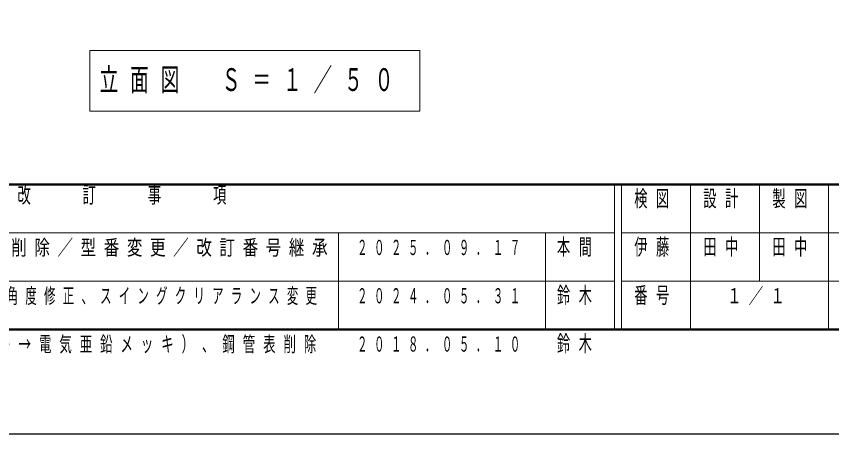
# Model space of a CAD drawing. Units: millimetres on the paper, scale 1:50. Extents: x 197 to 617, y 140 to 437.
# Drawn here: x 269 to 387.1, y 139.9 to 200.4 of the extents above; entities that cross this region are included whole.
import ezdxf

# ---------------------------------------------------------------- set-up
doc = ezdxf.new("R2010")
doc.units = ezdxf.units.MM
doc.layers.add('A3図枠', color=140, linetype='Continuous', lineweight=50)
doc.layers.add('線', color=2, linetype='Continuous', lineweight=25)
doc.layers.add('図面プロファイル', color=7, linetype='Continuous')
doc.styles.add('ＭＳ ゴシック', font='')
doc.styles.get('ＭＳ ゴシック').set_extended_font_data('MS Gothic')

msp = doc.modelspace()

# ---------------------------------------------------------------- linework, layer by layer
at = {"layer": 'A3図枠', "color": 7}
for p, q in [((214.181, 176.007), (599.181, 176.007)), ((214.181, 155.007), (599.181, 155.007))]:
    msp.add_line(p, q, dxfattribs=at)
at = {"layer": 'A3図枠', "color": 211, "lineweight": 13}
for p, q in [((355.681, 176.007), (355.681, 155.007)), ((356.681, 176.007), (356.681, 155.007)), ((366.681, 176.007), (366.681, 162.007)), ((376.681, 176.007), (376.681, 162.007)), ((386.681, 176.007), (386.681, 155.007)), ((356.681, 162.007), (599.181, 162.007))]:
    msp.add_line(p, q, dxfattribs=at)
at = {"layer": 'A3図枠', "color": 7, "lineweight": 13}
for p, q in [((214.181, 169.007), (355.681, 169.007)), ((315.681, 169.007), (315.681, 155.007)), ((345.681, 169.007), (345.681, 155.007)), ((356.681, 169.007), (411.681, 169.007)), ((214.181, 162.007), (355.681, 162.007)), ((366.681, 162.007), (366.681, 155.007))]:
    msp.add_line(p, q, dxfattribs=at)
at = {"layer": '線', "color": 7, "lineweight": 13}
for p, q in [((279.681, 195.44), (279.681, 186.64)), ((327.481, 195.44), (279.681, 195.44)), ((327.481, 186.64), (327.481, 195.44)), ((279.681, 186.64), (327.481, 186.64))]:
    msp.add_line(p, q, dxfattribs=at)
at = {"layer": '線', "color": 7}
msp.add_lwpolyline([(196.588, 139.92), (616.697, 139.92), (616.697, 436.915), (196.588, 436.915)], close=True, dxfattribs=at)

# ---------------------------------------------------------------- texts
at = {"layer": 'A3図枠', "color": 4, "char_height": 2.346, "attachment_point": 2, "style": 'ＭＳ ゴシック'}
for s, insert in [('\\T1.64;\\W0.6;改\u3000\u3000訂\u3000\u3000事\u3000\u3000項', (284.931, 175.707)), ('\\T1.64;\\W0.6;検図', (361.681, 175.174)), ('\\T1.64;\\W0.6;設計', (371.681, 175.174)), ('\\T1.64;\\W0.6;製図', (381.681, 175.174)), ('\\T1.64;\\W0.6;番号', (361.681, 161.174))]:
    msp.add_mtext(s, dxfattribs=dict(at, insert=insert))
at = {"layer": '図面プロファイル', "attachment_point": 2, "style": 'ＭＳ ゴシック'}
for s, insert, char_height in [('\\T1.64;\\W0.6;伊藤', (361.681, 168.174), 2.346), ('\\T1.64;\\W0.6;田中', (371.681, 168.174), 2.346), ('\\T1.64;\\W0.6;田中', (381.681, 168.174), 2.346), ('\\T1.64;\\W0.55;特記仕様変更\u3000２０１４→２０２４、支柱角度修正、スイングクリアランス変更', (264.931, 161.007), 2.199), ('\\T1.64;\\W0.5;２０２４．０５．３１', (330.681, 161.007), 2.199), ('\\T1.64;\\W0.6;鈴木', (350.481, 161.174), 2.346), ('\\T1.49;\\W0.7;１／１', (376.681, 161.007), 2.199), ('\\T1.64;\\W0.6;メッキ仕様変更（緑色クロメートメッキ→電気亜鉛メッキ）、鋼管表削除', (264.931, 154.007), 2.199), ('\\T1.64;\\W0.5;２０１８．０５．１０', (330.681, 154.007), 2.199), ('\\T1.64;\\W0.6;鈴木', (350.481, 154.174), 2.346)]:
    msp.add_mtext(s, dxfattribs=dict(at, insert=insert, char_height=char_height))
at = {"layer": '線', "color": 7, "style": 'ＭＳ ゴシック'}
for s, insert, char_height, attachment_point in [('\\T1.64;\\W0.6;立面図\u3000Ｓ＝１／５０', (281.081, 191.04), 3.299, 4), ('\\T1.49;\\W0.75;座板変更／安全領域変更／根ガラミ削除／型番変更／改訂番号継承', (264.931, 168.007), 2.199, 2), ('\\T1.64;\\W0.5;２０２５．０９．１７', (330.681, 168.007), 2.199, 2), ('\\T1.64;\\W0.6;本間', (350.481, 168.174), 2.346, 2)]:
    msp.add_mtext(s, dxfattribs=dict(at, insert=insert, char_height=char_height, attachment_point=attachment_point))

doc.saveas('drawing.dxf')
